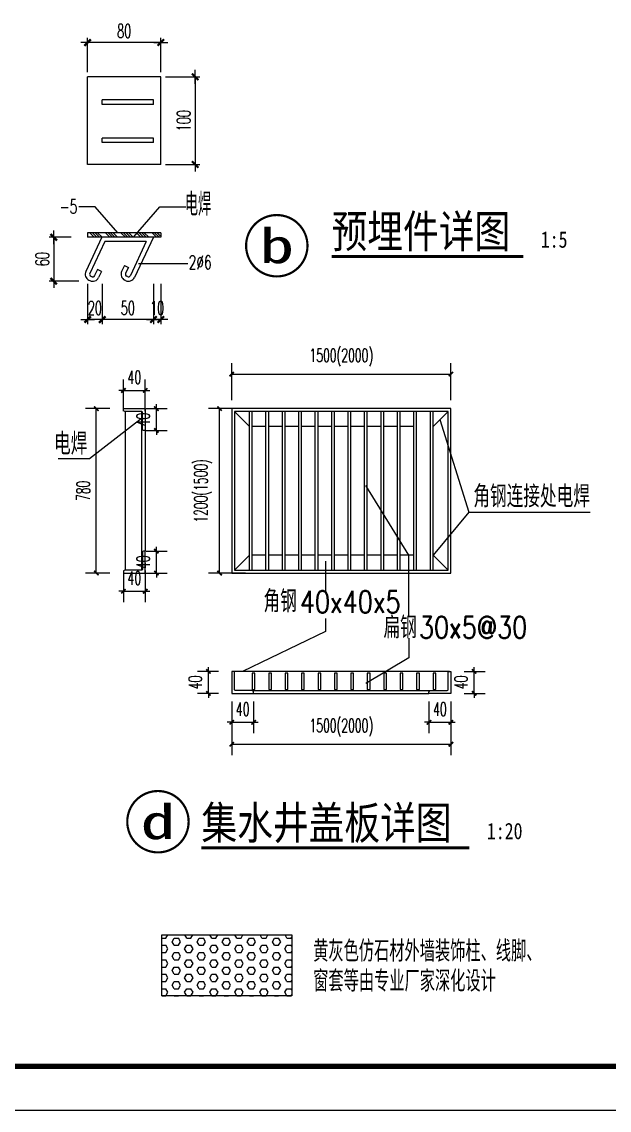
# Model space of a CAD drawing. Extents: x 0 to 125661, y -104936 to 8656.
# Drawn here: x 12242 to 14922, y -23760 to -18794 of the extents above; entities that cross this region are included whole.
import ezdxf
from ezdxf.enums import TextEntityAlignment as Align

# ---------------------------------------------------------------- set-up
doc = ezdxf.new("R2010")
doc.units = 0
doc.header["$LTSCALE"] = 800
doc.header["$MEASUREMENT"] = 0
doc.layers.get('0').update_dxf_attribs({"linetype": 'CONTINUOUS'})
doc.layers.get('Defpoints').update_dxf_attribs({"color": 1, "linetype": 'CONTINUOUS'})
for name, color, linetype in [('0仿石装饰剖', 7, 'CONTINUOUS'), ('AXIS', 3, 'CONTINUOUS'), ('AXIS_TEXT', 7, 'CONTINUOUS'), ('DIM_IDEN', 3, 'CONTINUOUS'), ('DIM_SYMB', 3, 'CONTINUOUS'), ('HZ', 7, 'CONTINUOUS'), ('PUB_DIM', 3, 'CONTINUOUS'), ('PUB_HATCH', 8, 'CONTINUOUS'), ('PUB_TEXT', 7, 'CONTINUOUS'), ('WALL', 50, 'CONTINUOUS'), ('图框', 107, 'CONTINUOUS'), ('白线', 7, 'CONTINUOUS'), ('看线', 167, 'CONTINUOUS')]:
    doc.layers.add(name, color=color, linetype=linetype)
doc.styles.add('_TCH_DIM', font='SIMPLEX', dxfattribs={"bigfont": 'GBCBIG'})
doc.styles.add('DIM_FONT', font='SIMPLEX.shx', dxfattribs={"width": 0.6})
doc.styles.add('ht', font='SIMHEI.TTF')
doc.styles.add('HZDX', font='simplex.shx', dxfattribs={"bigfont": 'gbcbig.shx'})
doc.styles.add('HZTXT', font='simplex.shx', dxfattribs={"bigfont": 'tjhztxt.shx'})
doc.styles.add('房间名称', font='SIMHEI.TTF', dxfattribs={"width": 0.8})
doc.dimstyles.new('D50', dxfattribs={"dimtxt": 300, "dimasz": 1, "dimexe": 100, "dimexo": 100, "dimgap": 100, "dimtad": 1, "dimdec": 0, "dimdsep": 46, "dimtxsty": 'DIM_FONT', "dimblk1": '_DIMX', "dimblk2": '_DIMX', "dimsah": 1, "dimcen": 0, "dimclrd": 256, "dimclrt": 7, "dimadec": 0, "dimazin": 0, "dimtfac": 1, "dimtdec": 0, "dimtix": 1, "dimtmove": 0, "dimatfit": 0, "dimldrblk": '_DIMX', "dimfxl": 0, "dimtolj": 1, "dimtzin": 0, "dimarcsym": 0})
doc.dimstyles.new('DIMN20', dxfattribs={"dimscale": 0.2, "dimtxt": 300, "dimasz": 100, "dimexe": 250, "dimexo": 300, "dimgap": 150, "dimtad": 1, "dimdec": 0, "dimzin": 0, "dimdsep": 46, "dimtxsty": 'DIM_FONT', "dimblk": 'ARCHTICK', "dimcen": 0.09, "dimclrt": 7, "dimazin": 2, "dimtfac": 1, "dimtdec": 0, "dimtix": 1, "dimtmove": 2, "dimatfit": 3, "dimfxl": 0, "dimtolj": 1, "dimtzin": 0, "dimarcsym": 0})

# ---------------------------------------------------------------- blocks, each defined once
blk = doc.blocks.new('TJAD_TK_A1')
at = {"layer": '图框'}
blk.add_line((500.38, 356.45), (1341.38, 356.45), dxfattribs=at)
at = {"layer": '图框', "const_width": 1.2}
blk.add_lwpolyline([(1331.38, 940.45), (525.38, 940.45), (525.38, 366.45), (1331.38, 366.45)], close=True, dxfattribs=at)
blk = doc.blocks.new('_DIMX')
blk.add_line((-150, 0), (150, 0))
at = {"const_width": 50}
blk.add_lwpolyline([(-70, -70), (70, 70)], dxfattribs=at)
blk = doc.blocks.new('*D7')
at = {"layer": 'Defpoints', "color": 0}
for p in [(57, 307.4), (57, 269.9), (137, 269.9)]:
    blk.add_point(p, dxfattribs=at)
at = {"layer": 'PUB_DIM', "lineweight": -2}
for p, q in [((57, 274.9), (57, 312.4)), ((137, 274.9), (137, 312.4)), ((136.9, 307.4), (57, 307.4))]:
    blk.add_line(p, q, dxfattribs=at)
at = {"layer": 'PUB_DIM', "lineweight": -2, "xscale": 0.05, "yscale": 0.05, "zscale": 0.05, "rotation": 180}
blk.add_blockref('_DIMX', (57, 307.4), dxfattribs=at)
at = {"layer": 'PUB_DIM', "lineweight": -2, "xscale": 0.05, "yscale": 0.05, "zscale": 0.05}
blk.add_blockref('_DIMX', (137, 307.4), dxfattribs=at)
at = {"layer": 'PUB_DIM', "color": 3, "insert": (97, 319.9), "char_height": 15, "attachment_point": 5, "style": 'DIM_FONT'}
blk.add_mtext('\\A1;80', dxfattribs=at)
blk = doc.blocks.new('*D8')
at = {"layer": 'Defpoints', "color": 0}
for p in [(137, 269.9), (137, 174.2), (174.5, 174.2)]:
    blk.add_point(p, dxfattribs=at)
at = {"layer": 'PUB_DIM', "lineweight": -2}
for p, q in [((142, 269.9), (179.5, 269.9)), ((174.5, 269.9), (174.5, 174.2)), ((142, 174.2), (179.5, 174.2))]:
    blk.add_line(p, q, dxfattribs=at)
at = {"layer": 'PUB_DIM', "lineweight": -2, "xscale": 0.05, "yscale": 0.05, "zscale": 0.05}
for p, rotation in [((174.5, 269.9), 90), ((174.5, 174.2), 270)]:
    blk.add_blockref('_DIMX', p, dxfattribs=dict(at, rotation=rotation))
at = {"layer": 'PUB_DIM', "color": 3, "insert": (162, 222.1), "char_height": 15, "attachment_point": 5, "rotation": 90, "style": 'DIM_FONT'}
blk.add_mtext('\\A1;100', dxfattribs=at)
blk = doc.blocks.new('*D9')
at = {"layer": 'Defpoints', "color": 0}
for p in [(129, 49.1), (137, 49.1), (129, 5)]:
    blk.add_point(p, dxfattribs=at)
at = {"layer": 'PUB_DIM', "lineweight": -2}
for p, q in [((129, 44.1), (129, 0)), ((137, 44.1), (137, 0)), ((128.9, 5), (128.9, 5)), ((137, 5), (129, 5)), ((137, 5), (137.1, 5))]:
    blk.add_line(p, q, dxfattribs=at)
at = {"layer": 'PUB_DIM', "lineweight": -2, "xscale": 0.05, "yscale": 0.05, "zscale": 0.05}
blk.add_blockref('_DIMX', (129, 5), dxfattribs=at)
at = {"layer": 'PUB_DIM', "lineweight": -2, "xscale": 0.05, "yscale": 0.05, "zscale": 0.05, "rotation": 180}
blk.add_blockref('_DIMX', (137, 5), dxfattribs=at)
at = {"layer": 'PUB_DIM', "color": 3, "insert": (133, 17.5), "char_height": 15, "attachment_point": 5, "style": 'DIM_FONT'}
blk.add_mtext('\\A1;10', dxfattribs=at)
blk = doc.blocks.new('*D10')
at = {"layer": 'Defpoints', "color": 0}
for p in [(73, 49.1), (129, 49.1), (73, 5)]:
    blk.add_point(p, dxfattribs=at)
at = {"layer": 'PUB_DIM', "lineweight": -2}
for p, q in [((73, 44.1), (73, 0)), ((129, 44.1), (129, 0)), ((128.9, 5), (73, 5))]:
    blk.add_line(p, q, dxfattribs=at)
at = {"layer": 'PUB_DIM', "lineweight": -2, "xscale": 0.05, "yscale": 0.05, "zscale": 0.05, "rotation": 180}
blk.add_blockref('_DIMX', (73, 5), dxfattribs=at)
at = {"layer": 'PUB_DIM', "lineweight": -2, "xscale": 0.05, "yscale": 0.05, "zscale": 0.05}
blk.add_blockref('_DIMX', (129, 5), dxfattribs=at)
at = {"layer": 'PUB_DIM', "color": 3, "insert": (101, 17.5), "char_height": 15, "attachment_point": 5, "style": 'DIM_FONT'}
blk.add_mtext('\\A1;50', dxfattribs=at)
blk = doc.blocks.new('*D11')
at = {"layer": 'Defpoints', "color": 0}
for p in [(57, 49.1), (73, 49.1), (57, 5)]:
    blk.add_point(p, dxfattribs=at)
at = {"layer": 'PUB_DIM', "lineweight": -2}
for p, q in [((57, 44.1), (57, 0)), ((73, 44.1), (73, 0)), ((56.9, 5), (56.9, 5)), ((73, 5), (57, 5)), ((73, 5), (73.1, 5))]:
    blk.add_line(p, q, dxfattribs=at)
at = {"layer": 'PUB_DIM', "lineweight": -2, "xscale": 0.05, "yscale": 0.05, "zscale": 0.05}
blk.add_blockref('_DIMX', (57, 5), dxfattribs=at)
at = {"layer": 'PUB_DIM', "lineweight": -2, "xscale": 0.05, "yscale": 0.05, "zscale": 0.05, "rotation": 180}
blk.add_blockref('_DIMX', (73, 5), dxfattribs=at)
at = {"layer": 'PUB_DIM', "color": 3, "insert": (65, 17.5), "char_height": 15, "attachment_point": 5, "style": 'DIM_FONT'}
blk.add_mtext('\\A1;20', dxfattribs=at)
blk = doc.blocks.new('*D12')
at = {"layer": 'Defpoints', "color": 0}
for p in [(44.2, 94.8), (20, 46.9), (52.5, 46.9)]:
    blk.add_point(p, dxfattribs=at)
at = {"layer": 'PUB_DIM', "lineweight": -2}
for p, q in [((39.2, 94.8), (15, 94.8)), ((20, 94.7), (20, 47)), ((47.5, 46.9), (15, 46.9))]:
    blk.add_line(p, q, dxfattribs=at)
at = {"layer": 'PUB_DIM', "lineweight": -2, "xscale": 0.05, "yscale": 0.05, "zscale": 0.05}
for p, rotation in [((20, 94.8), 90), ((20, 46.9), 270)]:
    blk.add_blockref('_DIMX', p, dxfattribs=dict(at, rotation=rotation))
at = {"layer": 'PUB_DIM', "color": 3, "insert": (7.5, 70.9), "char_height": 15, "attachment_point": 5, "rotation": 90, "style": 'DIM_FONT'}
blk.add_mtext('\\A1;60', dxfattribs=at)
blk = doc.blocks.new('_ArchTick')
at = {"color": 0, "linetype": 'ByBlock', "const_width": 0.4}
blk.add_lwpolyline([(-0.5, -0.5), (0.5, 0.5)], dxfattribs=at)
blk = doc.blocks.new('*D212')
at = {"layer": 'AXIS', "color": 0, "lineweight": -2}
for p, q in [((13093.9, -21758.1), (13093.9, -21738.1)), ((13139.6, -21758.1), (13043.9, -21758.1)), ((13093.9, -21858.1), (13093.9, -21758.1)), ((13139.6, -21858.1), (13043.9, -21858.1)), ((13093.9, -21858.1), (13093.9, -21878.1))]:
    blk.add_line(p, q, dxfattribs=at)
at = {"layer": 'Defpoints', "color": 0}
for p in [(13093.9, -21758.1), (13199.6, -21758.1), (13199.6, -21858.1)]:
    blk.add_point(p, dxfattribs=at)
at = {"layer": 'AXIS', "color": 0, "lineweight": -2, "xscale": 20, "yscale": 20, "zscale": 20}
for p, rotation in [((13093.9, -21758.1), 270), ((13093.9, -21858.1), 90)]:
    blk.add_blockref('_ArchTick', p, dxfattribs=dict(at, rotation=rotation))
at = {"layer": 'AXIS', "color": 7, "insert": (13033.9, -21808.1), "char_height": 60, "attachment_point": 5, "rotation": 90, "style": 'DIM_FONT'}
blk.add_mtext('\\A1;40', dxfattribs=at)
blk = doc.blocks.new('*D213')
at = {"layer": 'AXIS', "color": 0, "lineweight": -2}
for p, q in [((13200.1, -21895.7), (13200.1, -22040.2)), ((13300.1, -21895.7), (13300.1, -22040.2)), ((13200.1, -21990.2), (13180.1, -21990.2)), ((13200.1, -21990.2), (13300.1, -21990.2)), ((13300.1, -21990.2), (13320.1, -21990.2))]:
    blk.add_line(p, q, dxfattribs=at)
at = {"layer": 'Defpoints', "color": 0}
for p in [(13200.1, -21835.7), (13300.1, -21835.7), (13300.1, -21990.2)]:
    blk.add_point(p, dxfattribs=at)
at = {"layer": 'AXIS', "color": 0, "lineweight": -2, "xscale": 20, "yscale": 20, "zscale": 20}
blk.add_blockref('_ArchTick', (13200.1, -21990.2), dxfattribs=at)
at = {"layer": 'AXIS', "color": 0, "lineweight": -2, "xscale": 20, "yscale": 20, "zscale": 20, "rotation": 180}
blk.add_blockref('_ArchTick', (13300.1, -21990.2), dxfattribs=at)
at = {"layer": 'AXIS', "color": 7, "insert": (13250.1, -21930.2), "char_height": 60, "attachment_point": 5, "style": 'DIM_FONT'}
blk.add_mtext('\\A1;40', dxfattribs=at)
blk = doc.blocks.new('*D214')
at = {"layer": 'AXIS', "color": 0, "lineweight": -2}
for p, q in [((13263.7, -20559.3), (13094.8, -20559.3)), ((13144.8, -21309.3), (13144.8, -20559.3)), ((13263.7, -21309.3), (13094.8, -21309.3))]:
    blk.add_line(p, q, dxfattribs=at)
at = {"layer": 'Defpoints', "color": 0}
for p in [(13144.8, -20559.3), (13323.7, -20559.3), (13323.7, -21309.3)]:
    blk.add_point(p, dxfattribs=at)
at = {"layer": 'AXIS', "color": 0, "lineweight": -2, "xscale": 20, "yscale": 20, "zscale": 20}
for p, rotation in [((13144.8, -20559.3), 90), ((13144.8, -21309.3), 270)]:
    blk.add_blockref('_ArchTick', p, dxfattribs=dict(at, rotation=rotation))
at = {"layer": 'AXIS', "color": 7, "insert": (13069, -20934.3), "char_height": 60, "attachment_point": 5, "rotation": 90, "style": 'DIM_FONT'}
blk.add_mtext('\\A1;1200(1500)', dxfattribs=at)
blk = doc.blocks.new('*D215')
at = {"layer": 'AXIS', "color": 0, "lineweight": -2}
for p, q in [((12856.3, -20559.3), (12856.3, -20539.3)), ((12810.6, -20559.3), (12906.3, -20559.3)), ((12856.3, -20659.3), (12856.3, -20559.3)), ((12810.6, -20659.3), (12906.3, -20659.3)), ((12856.3, -20659.3), (12856.3, -20679.3))]:
    blk.add_line(p, q, dxfattribs=at)
at = {"layer": 'Defpoints', "color": 0}
for p in [(12750.6, -20559.3), (12856.3, -20559.3), (12750.6, -20659.3)]:
    blk.add_point(p, dxfattribs=at)
at = {"layer": 'AXIS', "color": 0, "lineweight": -2, "xscale": 20, "yscale": 20, "zscale": 20}
for p, rotation in [((12856.3, -20559.3), 270), ((12856.3, -20659.3), 90)]:
    blk.add_blockref('_ArchTick', p, dxfattribs=dict(at, rotation=rotation))
at = {"layer": 'AXIS', "color": 7, "insert": (12796.3, -20609.3), "char_height": 60, "attachment_point": 5, "rotation": 90, "style": 'DIM_FONT'}
blk.add_mtext('\\A1;40', dxfattribs=at)
blk = doc.blocks.new('*D216')
at = {"layer": 'AXIS', "color": 0, "lineweight": -2}
for p, q in [((12705.9, -20570.7), (12705.9, -20426.1)), ((12805.9, -20570.7), (12805.9, -20426.1)), ((12705.9, -20476.1), (12685.9, -20476.1)), ((12705.9, -20476.1), (12805.9, -20476.1)), ((12805.9, -20476.1), (12825.9, -20476.1))]:
    blk.add_line(p, q, dxfattribs=at)
at = {"layer": 'Defpoints', "color": 0}
for p in [(12805.9, -20476.1), (12705.9, -20630.7), (12805.9, -20630.7)]:
    blk.add_point(p, dxfattribs=at)
at = {"layer": 'AXIS', "color": 0, "lineweight": -2, "xscale": 20, "yscale": 20, "zscale": 20}
blk.add_blockref('_ArchTick', (12705.9, -20476.1), dxfattribs=at)
at = {"layer": 'AXIS', "color": 0, "lineweight": -2, "xscale": 20, "yscale": 20, "zscale": 20, "rotation": 180}
blk.add_blockref('_ArchTick', (12805.9, -20476.1), dxfattribs=at)
at = {"layer": 'AXIS', "color": 7, "insert": (12755.9, -20416.1), "char_height": 60, "attachment_point": 5, "style": 'DIM_FONT'}
blk.add_mtext('\\A1;40', dxfattribs=at)
blk = doc.blocks.new('*D217')
at = {"layer": 'AXIS', "color": 0, "lineweight": -2}
for p, q in [((12856.3, -21209.3), (12856.3, -21189.3)), ((12810.6, -21209.3), (12906.3, -21209.3)), ((12856.3, -21309.3), (12856.3, -21209.3)), ((12810.6, -21309.3), (12906.3, -21309.3)), ((12856.3, -21309.3), (12856.3, -21329.3))]:
    blk.add_line(p, q, dxfattribs=at)
at = {"layer": 'Defpoints', "color": 0}
for p in [(12750.6, -21209.3), (12856.3, -21209.3), (12750.6, -21309.3)]:
    blk.add_point(p, dxfattribs=at)
at = {"layer": 'AXIS', "color": 0, "lineweight": -2, "xscale": 20, "yscale": 20, "zscale": 20}
for p, rotation in [((12856.3, -21209.3), 270), ((12856.3, -21309.3), 90)]:
    blk.add_blockref('_ArchTick', p, dxfattribs=dict(at, rotation=rotation))
at = {"layer": 'AXIS', "color": 7, "insert": (12796.3, -21259.3), "char_height": 60, "attachment_point": 5, "rotation": 90, "style": 'DIM_FONT'}
blk.add_mtext('\\A1;40', dxfattribs=at)
blk = doc.blocks.new('*D218')
at = {"layer": 'AXIS', "color": 0, "lineweight": -2}
for p, q in [((12705.9, -21297.8), (12705.9, -21442.4)), ((12805.9, -21297.8), (12805.9, -21442.4)), ((12705.9, -21392.4), (12685.9, -21392.4)), ((12705.9, -21392.4), (12805.9, -21392.4)), ((12805.9, -21392.4), (12825.9, -21392.4))]:
    blk.add_line(p, q, dxfattribs=at)
at = {"layer": 'Defpoints', "color": 0}
for p in [(12705.9, -21237.8), (12805.9, -21237.8), (12805.9, -21392.4)]:
    blk.add_point(p, dxfattribs=at)
at = {"layer": 'AXIS', "color": 0, "lineweight": -2, "xscale": 20, "yscale": 20, "zscale": 20}
blk.add_blockref('_ArchTick', (12705.9, -21392.4), dxfattribs=at)
at = {"layer": 'AXIS', "color": 0, "lineweight": -2, "xscale": 20, "yscale": 20, "zscale": 20, "rotation": 180}
blk.add_blockref('_ArchTick', (12805.9, -21392.4), dxfattribs=at)
at = {"layer": 'AXIS', "color": 7, "insert": (12755.9, -21332.4), "char_height": 60, "attachment_point": 5, "style": 'DIM_FONT'}
blk.add_mtext('\\A1;40', dxfattribs=at)
blk = doc.blocks.new('*D219')
at = {"layer": 'AXIS', "color": 0, "lineweight": -2}
for p, q in [((14306.2, -21758.1), (14306.2, -21738.1)), ((14260.5, -21758.1), (14356.2, -21758.1)), ((14306.2, -21858.1), (14306.2, -21758.1)), ((14260.5, -21858.1), (14356.2, -21858.1)), ((14306.2, -21858.1), (14306.2, -21878.1))]:
    blk.add_line(p, q, dxfattribs=at)
at = {"layer": 'Defpoints', "color": 0}
for p in [(14200.5, -21758.1), (14306.2, -21758.1), (14200.5, -21858.1)]:
    blk.add_point(p, dxfattribs=at)
at = {"layer": 'AXIS', "color": 0, "lineweight": -2, "xscale": 20, "yscale": 20, "zscale": 20}
for p, rotation in [((14306.2, -21758.1), 270), ((14306.2, -21858.1), 90)]:
    blk.add_blockref('_ArchTick', p, dxfattribs=dict(at, rotation=rotation))
at = {"layer": 'AXIS', "color": 7, "insert": (14246.2, -21808.1), "char_height": 60, "attachment_point": 5, "rotation": 90, "style": 'DIM_FONT'}
blk.add_mtext('\\A1;40', dxfattribs=at)
blk = doc.blocks.new('*D220')
at = {"layer": 'AXIS', "color": 0, "lineweight": -2}
for p, q in [((14100.1, -21895.7), (14100.1, -22040.2)), ((14200.1, -21895.7), (14200.1, -22040.2)), ((14100.1, -21990.2), (14080.1, -21990.2)), ((14100.1, -21990.2), (14200.1, -21990.2)), ((14200.1, -21990.2), (14220.1, -21990.2))]:
    blk.add_line(p, q, dxfattribs=at)
at = {"layer": 'Defpoints', "color": 0}
for p in [(14100.1, -21835.7), (14200.1, -21835.7), (14200.1, -21990.2)]:
    blk.add_point(p, dxfattribs=at)
at = {"layer": 'AXIS', "color": 0, "lineweight": -2, "xscale": 20, "yscale": 20, "zscale": 20}
blk.add_blockref('_ArchTick', (14100.1, -21990.2), dxfattribs=at)
at = {"layer": 'AXIS', "color": 0, "lineweight": -2, "xscale": 20, "yscale": 20, "zscale": 20, "rotation": 180}
blk.add_blockref('_ArchTick', (14200.1, -21990.2), dxfattribs=at)
at = {"layer": 'AXIS', "color": 7, "insert": (14150.1, -21930.2), "char_height": 60, "attachment_point": 5, "style": 'DIM_FONT'}
blk.add_mtext('\\A1;40', dxfattribs=at)
blk = doc.blocks.new('*D221')
at = {"layer": 'AXIS', "color": 0, "lineweight": -2}
for p, q in [((13200.1, -22029.6), (13200.1, -22140.4)), ((14200.1, -22029.6), (14200.1, -22140.4)), ((13200.1, -22090.4), (14200.1, -22090.4))]:
    blk.add_line(p, q, dxfattribs=at)
at = {"layer": 'Defpoints', "color": 0}
for p in [(13200.1, -21969.6), (14200.1, -21969.6), (14200.1, -22090.4)]:
    blk.add_point(p, dxfattribs=at)
at = {"layer": 'AXIS', "color": 0, "lineweight": -2, "xscale": 20, "yscale": 20, "zscale": 20, "rotation": 180}
blk.add_blockref('_ArchTick', (13200.1, -22090.4), dxfattribs=at)
at = {"layer": 'AXIS', "color": 0, "lineweight": -2, "xscale": 20, "yscale": 20, "zscale": 20}
blk.add_blockref('_ArchTick', (14200.1, -22090.4), dxfattribs=at)
at = {"layer": 'AXIS', "color": 7, "insert": (13700.1, -22014.7), "char_height": 60, "attachment_point": 5, "style": 'DIM_FONT'}
blk.add_mtext('\\A1;1500(2000)', dxfattribs=at)
blk = doc.blocks.new('*D222')
at = {"layer": 'AXIS', "color": 0, "lineweight": -2}
for p, q in [((12644.2, -20559.3), (12532.4, -20559.3)), ((12582.4, -21309.3), (12582.4, -20559.3)), ((12644.2, -21309.3), (12532.4, -21309.3))]:
    blk.add_line(p, q, dxfattribs=at)
at = {"layer": 'Defpoints', "color": 0}
for p in [(12582.4, -20559.3), (12704.2, -20559.3), (12704.2, -21309.3)]:
    blk.add_point(p, dxfattribs=at)
at = {"layer": 'AXIS', "color": 0, "lineweight": -2, "xscale": 20, "yscale": 20, "zscale": 20}
for p, rotation in [((12582.4, -20559.3), 90), ((12582.4, -21309.3), 270)]:
    blk.add_blockref('_ArchTick', p, dxfattribs=dict(at, rotation=rotation))
at = {"layer": 'AXIS', "color": 7, "insert": (12522.4, -20934.3), "char_height": 60, "attachment_point": 5, "rotation": 90, "style": 'DIM_FONT'}
blk.add_mtext('\\A1;780', dxfattribs=at)
blk = doc.blocks.new('*D223')
at = {"layer": 'AXIS', "color": 0, "lineweight": -2}
for p, q in [((13200.1, -20520.6), (13200.1, -20351.6)), ((14200.1, -20520.6), (14200.1, -20351.6)), ((13200.1, -20401.6), (14200.1, -20401.6))]:
    blk.add_line(p, q, dxfattribs=at)
at = {"layer": 'Defpoints', "color": 0}
for p in [(14200.1, -20401.6), (13200.1, -20580.6), (14200.1, -20580.6)]:
    blk.add_point(p, dxfattribs=at)
at = {"layer": 'AXIS', "color": 0, "lineweight": -2, "xscale": 20, "yscale": 20, "zscale": 20, "rotation": 180}
blk.add_blockref('_ArchTick', (13200.1, -20401.6), dxfattribs=at)
at = {"layer": 'AXIS', "color": 0, "lineweight": -2, "xscale": 20, "yscale": 20, "zscale": 20}
blk.add_blockref('_ArchTick', (14200.1, -20401.6), dxfattribs=at)
at = {"layer": 'AXIS', "color": 7, "insert": (13700.1, -20325.9), "char_height": 60, "attachment_point": 5, "style": 'DIM_FONT'}
blk.add_mtext('\\A1;1500(2000)', dxfattribs=at)
blk = doc.blocks.new('A$C30A35196')
at = {"layer": '白线'}
h = blk.add_hatch(dxfattribs=at)
h.set_pattern_fill('ANSI34', color=256, scale=16, style=0)
h.set_pattern_definition([(135, (10404.757, 13607.057), (8.485281, 8.485281), []), (135, (10401.929, 13607.057), (8.485281, 8.485281), []), (135, (10399.1, 13607.057), (8.485281, 8.485281), []), (135, (10396.272, 13607.057), (8.485281, 8.485281), [])])
h.paths.add_polyline_path([(56.4, 94.8), (56.4, 99.6), (136.4, 99.6), (136.4, 94.8)])
for p, q in [((57, 99.6), (57, 94.8)), ((137, 99.6), (57, 99.6)), ((137, 99.6), (137, 94.8)), ((137, 94.8), (57, 94.8))]:
    blk.add_line(p, q, dxfattribs=at)
at = {"layer": '看线'}
for p, q in [((137, 269.9), (57, 269.9)), ((57, 174.2), (57, 269.9)), ((137, 174.2), (137, 269.9)), ((129, 244.7), (73, 244.7)), ((73, 239.9), (73, 244.7)), ((129, 239.9), (73, 239.9)), ((129, 239.9), (129, 244.7)), ((129, 203), (73, 203)), ((73, 198.2), (73, 203)), ((129, 198.2), (129, 203)), ((129, 198.2), (73, 198.2)), ((137, 174.2), (57, 174.2)), ((65.3, 128.1), (47.4, 128.1)), ((90, 99.6), (65.3, 128.1)), ((107, 94.8), (135.9, 128.1)), ((135.9, 128.1), (164.3, 128.1)), ((72.6, 94.8), (55.2, 57.5)), ((75.8, 90), (59.4, 55.2)), ((121.1, 90), (75.8, 90)), ((121.1, 90), (103.8, 52.9)), ((129, 94.8), (108.1, 50.8)), ((97.3, 64), (94.2, 57.5)), ((97.3, 64), (101.6, 61.9)), ((101.6, 61.9), (98.5, 55.5)), ((166.3, 65.9), (112.5, 65.9)), ((58.5, 47.9), (59.4, 47.4)), ((60.6, 52.2), (61.5, 51.8)), ((67.8, 59.4), (64.7, 52.9)), ((72.2, 57.3), (67.8, 59.4)), ((72.2, 57.3), (69, 50.8)), ((98.5, 47.5), (97.6, 47.9)), ((100.6, 51.8), (99.7, 52.2))]:
    blk.add_line(p, q, dxfattribs=at)
for centre, radius, start, end in [((61.6, 54.4), 7.2, 154.294, 244.1021), ((61.6, 54.4), 2.4, 154.1021, 244.1021), ((62.6, 53.9), 7.2, 244.1021, 334.1021), ((62.6, 53.9), 2.4, 244.1021, 334.294), ((100.7, 54.4), 7.2, 154.4858, 244.4858), ((100.7, 54.4), 2.4, 154.294, 244.4858), ((101.6, 54), 7.2, 244.4858, 334.294), ((101.6, 54), 2.4, 244.4858, 334.4858)]:
    blk.add_arc(centre, radius, start, end, dxfattribs=at)
at = {"layer": '看线', "style": 'HZDX'}
for s, height, width, p in [('电焊', 25, 0.8, (163.2, 118.2)), ('-5', 15, 0.65, (26.6, 120.9)), ('2%%C6', 15, 0.65, (167.4, 60))]:
    blk.add_text(s, height=height, dxfattribs=dict(at, width=width)).set_placement(p)
at = {"layer": '看线'}
for base, p1, p2, text, picture, middle in [((57, 307.4), (137, 269.9), (57, 269.9), '80', '*D7', (97, 319.9)), ((57, 5), (73, 49.1), (57, 49.1), '20', '*D11', (65, 17.5)), ((73, 5), (129, 49.1), (73, 49.1), '50', '*D10', (101, 17.5)), ((129, 5), (137, 49.1), (129, 49.1), '10', '*D9', (133, 17.5))]:
    dim = blk.add_linear_dim(base=base, p1=p1, p2=p2, text=text, dimstyle='D50', override={"dimscale": 0.5, "dimtxt": 30, "dimasz": 0.1, "dimexe": 10, "dimexo": 10, "dimgap": 10, "dimclre": 256}, dxfattribs=at)
    dim.commit()
    dim.dimension.update_dxf_attribs({"geometry": picture, "text_midpoint": middle})
for base, p1, p2, text, picture, middle in [((174.5, 174.2), (137, 269.9), (137, 174.2), '100', '*D8', (162, 222.1)), ((20, 46.9), (44.2, 94.8), (52.5, 46.9), '60', '*D12', (7.5, 70.9))]:
    dim = blk.add_linear_dim(base=base, p1=p1, p2=p2, angle=270, text=text, dimstyle='D50', override={"dimscale": 0.5, "dimtxt": 30, "dimasz": 0.1, "dimexe": 10, "dimexo": 10, "dimgap": 10, "dimclre": 256}, dxfattribs=at)
    dim.commit()
    dim.dimension.update_dxf_attribs({"geometry": picture, "text_midpoint": middle})

msp = doc.modelspace()

# ---------------------------------------------------------------- hatches: boundary and pattern name
at = {"layer": 'PUB_HATCH'}
h = msp.add_hatch(dxfattribs=at)
h.set_pattern_fill('HEX', color=256, scale=20, style=0)
h.set_pattern_definition([(0, (12880.695, -23238.604), (0, 32.9956), [19.05, -38.1]), (120, (12880.695, -23238.604), (-28.575, -16.4978), [19.05, -38.1]), (60, (12899.745, -23238.604), (-28.575, 16.4978), [19.05, -38.1])])
h.paths.add_polyline_path([(13473.8, -22959.7), (12880.7, -22959.7), (12880.7, -23238.6), (13473.8, -23238.6)])

# ---------------------------------------------------------------- linework, layer by layer
at = {"layer": '0仿石装饰剖'}
msp.add_lwpolyline([(12880.7, -22959.7), (13473.8, -22959.7), (13473.8, -23238.6), (12880.7, -23238.6)], close=True, dxfattribs=at)
at = {"layer": 'DIM_IDEN', "color": 0, "const_width": 10}
for points in [[(13545.8, -19816, 1), (13265.8, -19816, 1)], [(13003.6, -22443.7, 1), (12723.6, -22443.7, 1)]]:
    msp.add_lwpolyline(points, format="xyb", close=True, dxfattribs=at)
at = {"layer": 'DIM_SYMB'}
for p, q in [((14281.8, -21031), (14118.8, -21228)), ((13627.9, -21255.7), (13627.9, -21395))]:
    msp.add_line(p, q, dxfattribs=at)
at = {"layer": 'DIM_SYMB', "const_width": 14}
for points in [[(13655.7, -19864.6), (14530.1, -19864.6)], [(13062.1, -22563), (14284.2, -22563)]]:
    msp.add_lwpolyline(points, dxfattribs=at)
at = {"layer": 'DIM_SYMB'}
for points in [[(14150.1, -20609.3), (14281.8, -21031), (14834.7, -21031)], [(14007.8, -21507.1), (14007.8, -21228.2), (13811.4, -20910.6)], [(13627.9, -21516.8), (13627.9, -21576.1), (13250.1, -21758.1)], [(14007.8, -21606.9), (14007.8, -21695.4), (13811.4, -21813.1)]]:
    msp.add_lwpolyline(points, dxfattribs=at)
at = {"layer": '白线'}
for points in [[(12712.2, -20571.8, -0.414214), (12705.9, -20565.5), (12705.9, -20559.3), (12805.9, -20559.3), (12805.9, -20659.3), (12799.7, -20659.3, -0.414214), (12793.4, -20653), (12793.4, -20578, 0.414214), (12787.2, -20571.8)], [(12712.2, -21296.8, 0.414214), (12705.9, -21303), (12705.9, -21309.3), (12805.9, -21309.3), (12805.9, -21209.3), (12799.7, -21209.3, 0.414214), (12793.4, -21215.5), (12793.4, -21290.5, -0.414214), (12787.2, -21296.8)], [(13212.6, -21764.4, 0.414214), (13206.3, -21758.1), (13200.1, -21758.1), (13200.1, -21858.1), (13300.1, -21858.1), (13300.1, -21851.9, 0.414214), (13293.8, -21845.6), (13218.8, -21845.6, -0.414214), (13212.6, -21839.4)], [(14187.6, -21764.4, -0.414214), (14193.8, -21758.1), (14200.1, -21758.1), (14200.1, -21858.1), (14100.1, -21858.1), (14100.1, -21851.9, -0.414214), (14106.3, -21845.6), (14181.3, -21845.6, 0.414214), (14187.6, -21839.4)]]:
    msp.add_lwpolyline(points, format="xyb", close=True, dxfattribs=at)
for points in [[(13293.8, -21765.6), (13293.8, -21840.6), (13306.3, -21840.6), (13306.3, -21765.6)], [(13368.8, -21765.6), (13368.8, -21840.6), (13381.3, -21840.6), (13381.3, -21765.6)], [(13443.8, -21765.6), (13443.8, -21840.6), (13456.3, -21840.6), (13456.3, -21765.6)], [(13518.8, -21765.6), (13518.8, -21840.6), (13531.3, -21840.6), (13531.3, -21765.6)], [(13593.8, -21765.6), (13593.8, -21840.6), (13606.3, -21840.6), (13606.3, -21765.6)], [(13668.8, -21765.6), (13668.8, -21840.6), (13681.3, -21840.6), (13681.3, -21765.6)], [(13743.8, -21765.6), (13743.8, -21840.6), (13756.3, -21840.6), (13756.3, -21765.6)], [(13818.8, -21765.6), (13818.8, -21840.6), (13831.3, -21840.6), (13831.3, -21765.6)], [(13893.8, -21765.6), (13893.8, -21840.6), (13906.3, -21840.6), (13906.3, -21765.6)], [(13968.8, -21765.6), (13968.8, -21840.6), (13981.3, -21840.6), (13981.3, -21765.6)], [(14043.8, -21765.6), (14043.8, -21840.6), (14056.3, -21840.6), (14056.3, -21765.6)], [(14118.8, -21765.6), (14118.8, -21840.6), (14131.3, -21840.6), (14131.3, -21765.6)], [(14118.8, -21765.6), (14118.8, -21840.6), (14131.3, -21840.6), (14131.3, -21765.6)]]:
    msp.add_lwpolyline(points, close=True, dxfattribs=at)
at = {"layer": '看线'}
for p, q in [((12713.4, -20571.8), (12713.4, -21296.8)), ((12788.4, -20571.9), (12788.4, -21296.6)), ((13281.3, -20640.5), (13212.6, -20571.8)), ((13281.3, -21296.8), (13281.3, -20571.8)), ((13293.8, -21296.8), (13293.8, -20571.8)), ((13356.3, -21296.8), (13356.3, -20571.8)), ((13368.8, -21296.8), (13368.8, -20571.8)), ((13431.3, -21296.8), (13431.3, -20571.8)), ((13443.8, -21296.8), (13443.8, -20571.8)), ((13506.3, -21296.8), (13506.3, -20571.8)), ((13518.8, -21296.8), (13518.8, -20571.8)), ((13581.3, -21296.8), (13581.3, -20571.8)), ((13593.8, -21296.8), (13593.8, -20571.8)), ((13656.3, -21296.8), (13656.3, -20571.8)), ((13668.8, -21296.8), (13668.8, -20571.8)), ((13731.3, -21296.8), (13731.3, -20571.8)), ((13743.8, -21296.8), (13743.8, -20571.8)), ((13806.3, -21296.8), (13806.3, -20571.8)), ((13818.8, -21296.8), (13818.8, -20571.8)), ((13881.3, -21296.8), (13881.3, -20571.8)), ((13893.8, -21296.8), (13893.8, -20571.8)), ((13956.3, -21296.8), (13956.3, -20571.8)), ((13968.8, -21296.8), (13968.8, -20571.8)), ((14031.3, -21296.8), (14031.3, -20571.8)), ((14043.8, -21296.8), (14043.8, -20571.8)), ((14106.3, -21296.8), (14106.3, -20571.8)), ((14118.8, -21296.8), (14118.8, -20571.8)), ((14118.8, -20640.5), (14187.6, -20571.8)), ((12805.9, -20659.3), (12805.9, -21209.3)), ((13281.3, -21228), (13212.6, -21296.8)), ((14118.8, -21228), (14187.6, -21296.8)), ((14193.8, -21758.1), (13206.3, -21758.1)), ((13293.8, -21845.6), (14106.3, -21845.6)), ((13300.1, -21858.1), (14100.1, -21858.1))]:
    msp.add_line(p, q, dxfattribs=at)
for points in [[(12794.9, -20598.9), (12550.6, -20788.2), (12408.7, -20788.2)], [(13356.3, -20640.5), (13293.8, -20640.5)], [(13431.3, -20640.5), (13368.8, -20640.5)], [(13506.3, -20640.5), (13443.8, -20640.5)], [(13581.3, -20640.5), (13518.8, -20640.5)], [(13656.3, -20640.5), (13593.8, -20640.5)], [(13731.3, -20640.5), (13668.8, -20640.5)], [(13806.3, -20640.5), (13743.8, -20640.5)], [(13881.3, -20640.5), (13818.8, -20640.5)], [(13956.3, -20640.5), (13893.8, -20640.5)], [(14031.3, -20640.5), (13968.8, -20640.5)], [(13356.3, -21228), (13293.8, -21228)], [(13431.3, -21228), (13368.8, -21228)], [(13506.3, -21228), (13443.8, -21228)], [(13581.3, -21228), (13518.8, -21228)], [(13656.3, -21228), (13593.8, -21228)], [(13731.3, -21228), (13668.8, -21228)], [(13806.3, -21228), (13743.8, -21228)], [(13881.3, -21228), (13818.8, -21228)], [(13956.3, -21228), (13893.8, -21228)], [(14031.3, -21228), (13968.8, -21228)]]:
    msp.add_lwpolyline(points, dxfattribs=at)
for points in [[(13200.1, -21309.3), (14200.1, -21309.3), (14200.1, -20559.3), (13200.1, -20559.3)], [(13212.6, -21296.8), (14187.6, -21296.8), (14187.6, -20571.8), (13212.6, -20571.8)]]:
    msp.add_lwpolyline(points, close=True, dxfattribs=at)

# ---------------------------------------------------------------- block references
at = {"layer": 'WALL', "xscale": 4.178663863916881, "yscale": 4.178663863916881, "zscale": 4.178663863913997}
msp.add_blockref('A$C30A35196', (12304.4, -20173.4), dxfattribs=at)
at = {"layer": '图框', "xscale": 20, "yscale": 20, "zscale": 20}
msp.add_blockref('TJAD_TK_A1', (-10007.6, -30889), dxfattribs=at)

# ---------------------------------------------------------------- texts
at = {"layer": 'AXIS_TEXT', "color": 0, "style": 'ht', "width": 1.382813}
for s, p, p2 in [('b', (13326.6, -19895.2), (13485, -19895.2)), ('d', (12784.4, -22522.9), (12942.8, -22522.9))]:
    msp.add_text(s, height=158.4, dxfattribs=at).set_placement(p, p2, align=Align.FIT)
at = {"layer": 'HZ', "style": 'HZTXT', "width": 0.8}
for s, p in [('电焊', (12389.7, -20769.7)), ('角钢连接处电焊', (14302.6, -21009.7)), ('角钢', (13345.2, -21488.1)), ('40x40x5', (13511.4, -21490.9)), ('扁钢', (13892.6, -21607.7)), ('30x5@30', (14054.5, -21607.1))]:
    msp.add_text(s, height=100, dxfattribs=at).set_placement(p)
at = {"layer": 'PUB_TEXT', "style": '房间名称', "width": 0.8}
for s, height, p in [('预埋件详图', 149.37, (13655.7, -19825)), ('1:5', 74.68, (14610.1, -19825)), ('集水井盖板详图', 149.37, (13062.1, -22523.5)), ('1:20', 74.68, (14364.2, -22523.5))]:
    msp.add_text(s, height=height, dxfattribs=at).set_placement(p)
at = {"layer": 'PUB_TEXT', "style": '_TCH_DIM'}
for s, p in [('黄灰色仿石材外墙装饰柱、线脚、', (13571.8, -23082.2)), ('窗套等由专业厂家深化设计', (13571.8, -23218.9))]:
    msp.add_text(s, height=96.454, dxfattribs=at).set_placement(p)

# ---------------------------------------------------------------- dimensions: what is measured, and where the dimension line sits
at = {"layer": 'AXIS'}
for p1, p2, distance, text, picture, middle in [((13200.1, -20580.6), (14200.1, -20580.6), 179, '1500(2000)', '*D223', (13700.1, -20325.9)), ((12705.9, -20630.7), (12805.9, -20630.7), 154.6, '40', '*D216', (12755.9, -20416.1)), ((12704.2, -21309.3), (12704.2, -20559.3), 121.8, '780', '*D222', (12522.4, -20934.3)), ((12750.6, -20659.3), (12750.6, -20559.3), -105.7, '40', '*D215', (12796.3, -20609.3)), ((13323.7, -21309.3), (13323.7, -20559.3), 179, '1200(1500)', '*D214', (13069, -20934.3)), ((12750.6, -21309.3), (12750.6, -21209.3), -105.7, '40', '*D217', (12796.3, -21259.3)), ((12705.9, -21237.8), (12805.9, -21237.8), -154.6, '40', '*D218', (12755.9, -21332.4)), ((13199.6, -21858.1), (13199.6, -21758.1), 105.7, '40', '*D212', (13033.9, -21808.1)), ((14200.5, -21858.1), (14200.5, -21758.1), -105.7, '40', '*D219', (14246.2, -21808.1)), ((13200.1, -21835.7), (13300.1, -21835.7), -154.6, '40', '*D213', (13250.1, -21930.2)), ((14100.1, -21835.7), (14200.1, -21835.7), -154.6, '40', '*D220', (14150.1, -21930.2)), ((13200.1, -21969.6), (14200.1, -21969.6), -120.8, '1500(2000)', '*D221', (13700.1, -22014.7))]:
    dim = msp.add_aligned_dim(p1=p1, p2=p2, distance=distance, text=text, dimstyle='DIMN20', dxfattribs=at)
    dim.commit()
    dim.dimension.update_dxf_attribs({"geometry": picture, "text_midpoint": middle})

doc.saveas('drawing.dxf')
